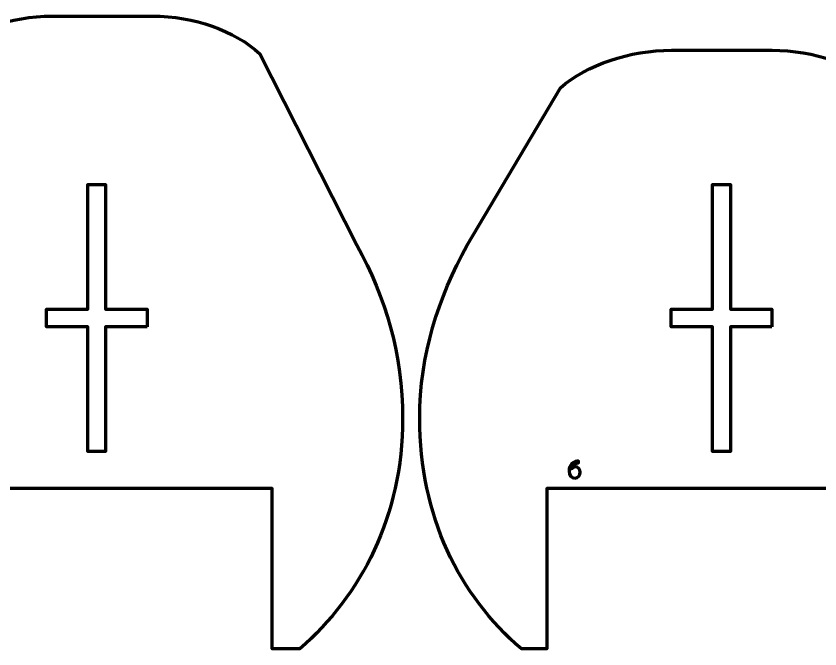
# Model space of a CAD drawing. Header units: inches. Extents: x 589 to 2016, y -1839 to -951.
# Drawn here: x 1187.7 to 1323.3, y -1057.7 to -950.9 of the extents above; entities that cross this region are included whole.
import ezdxf

# ---------------------------------------------------------------- set-up
doc = ezdxf.new("R2010")
doc.units = ezdxf.units.IN
doc.header["$MEASUREMENT"] = 0
doc.layers.add('Layer 1', color=7, linetype='Continuous')

msp = doc.modelspace()

# ---------------------------------------------------------------- linework, layer by layer
at = {"layer": 'Layer 1', "color": 18, "lineweight": 80, "true_color": 0x010101}
for points in [[(1209.85, -1003.34), (1202.85, -1003.34), (1202.85, -1024.34), (1199.85, -1024.34), (1199.85, -1003.34), (1192.85, -1003.34), (1192.85, -1000.34), (1199.85, -1000.34), (1199.85, -979.34), (1202.85, -979.34), (1202.85, -1000.34), (1209.85, -1000.34), (1209.85, -1003.34)], [(1315.21, -1003.34), (1308.21, -1003.34), (1308.21, -1024.34), (1305.21, -1024.34), (1305.21, -1003.34), (1298.21, -1003.34), (1298.21, -1000.34), (1305.21, -1000.34), (1305.21, -979.34), (1308.21, -979.34), (1308.21, -1000.34), (1315.21, -1000.34), (1315.21, -1003.34)]]:
    msp.add_lwpolyline(points, dxfattribs=at)
for points, knots in [([(1245.21, -989.54), (1245.21, -989.54), (1228.85, -957.24), (1228.85, -957.24), (1224.53, -953.36), (1217.84, -950.9), (1210.73, -950.9), (1210.73, -950.9), (1193.86, -950.9), (1193.86, -950.9), (1186.74, -950.9), (1180.06, -953.36), (1175.74, -957.24), (1175.74, -957.24), (1159.38, -989.54), (1159.38, -989.54), (1154.51, -998.48), (1150.44, -1008), (1150.44, -1018.77), (1150.44, -1035.26), (1158.67, -1048.6), (1169, -1057.67), (1169, -1057.67), (1171.9, -1057.67), (1171.9, -1057.67), (1171.9, -1057.67), (1171.9, -1030.58), (1171.9, -1030.58), (1171.9, -1030.58), (1230.93, -1030.58), (1230.93, -1030.58), (1230.93, -1030.58), (1230.93, -1057.67), (1230.93, -1057.67), (1230.93, -1057.67), (1235.59, -1057.67), (1235.59, -1057.67), (1245.92, -1048.6), (1252.94, -1035.26), (1252.94, -1018.77), (1252.94, -1007.99), (1250.08, -998.48), (1245.21, -989.54)], [0, 0, 0, 0, 1, 1, 1, 2, 2, 2, 3, 3, 3, 4, 4, 4, 5, 5, 5, 6, 6, 6, 7, 7, 7, 8, 8, 8, 9, 9, 9, 10, 10, 10, 11, 11, 11, 12, 12, 12, 13, 13, 13, 14, 14, 14, 14]), ([(1349.67, -989.54), (1349.67, -989.54), (1333.95, -963), (1333.95, -963), (1329.52, -959.12), (1322.31, -956.65), (1315.19, -956.65), (1315.19, -956.65), (1298.32, -956.65), (1298.32, -956.65), (1291.2, -956.65), (1283.99, -959.12), (1279.56, -963), (1279.56, -963), (1263.84, -989.54), (1263.84, -989.54), (1258.97, -998.48), (1255.81, -1008), (1255.81, -1018.77), (1255.81, -1035.26), (1262.48, -1048.6), (1272.96, -1057.67), (1272.96, -1057.67), (1277.25, -1057.67), (1277.25, -1057.67), (1277.25, -1057.67), (1277.25, -1030.58), (1277.25, -1030.58), (1277.25, -1030.58), (1336.28, -1030.58), (1336.28, -1030.58), (1336.28, -1030.58), (1336.28, -1057.67), (1336.28, -1057.67), (1336.28, -1057.67), (1340.55, -1057.67), (1340.55, -1057.67), (1351.04, -1048.6), (1358.31, -1035.26), (1358.31, -1018.77), (1358.3, -1007.99), (1354.54, -998.48), (1349.67, -989.54)], [0, 0, 0, 0, 1, 1, 1, 2, 2, 2, 3, 3, 3, 4, 4, 4, 5, 5, 5, 6, 6, 6, 7, 7, 7, 8, 8, 8, 9, 9, 9, 10, 10, 10, 11, 11, 11, 12, 12, 12, 13, 13, 13, 14, 14, 14, 14]), ([(1281.98, -1028.83), (1281.39, -1028.83), (1281, -1028.37), (1281, -1027.65), (1281, -1027.11), (1281.2, -1026.68), (1281.47, -1026.41), (1281.69, -1026.19), (1282, -1026.05), (1282.35, -1026.01), (1282.46, -1025.99), (1282.55, -1025.99), (1282.62, -1025.99), (1282.62, -1025.99), (1282.62, -1026.29), (1282.62, -1026.29), (1282.54, -1026.28), (1282.44, -1026.29), (1282.34, -1026.3), (1281.76, -1026.4), (1281.45, -1026.83), (1281.38, -1027.28), (1281.38, -1027.28), (1281.4, -1027.28), (1281.4, -1027.28), (1281.53, -1027.11), (1281.76, -1026.96), (1282.06, -1026.96), (1282.55, -1026.96), (1282.89, -1027.32), (1282.89, -1027.85), (1282.89, -1028.36), (1282.55, -1028.83), (1281.98, -1028.83)], [0, 0, 0, 0, 1, 1, 1, 2, 2, 2, 3, 3, 3, 4, 4, 4, 5, 5, 5, 6, 6, 6, 7, 7, 7, 8, 8, 8, 9, 9, 9, 10, 10, 10, 11, 11, 11, 11])]:
    msp.add_open_spline(points, degree=3, knots=knots, dxfattribs=at)

doc.saveas('drawing.dxf')
